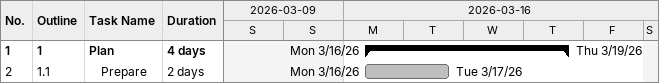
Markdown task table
| ID | WBS | Task | Duration | Start | Finish |
|---|---|---|---|---|---|
| 1 | 1 | **Plan** | 4d | 2026-03-16 | 2026-03-19 |
| 2 | 1.1 | Prepare | 2d | 2026-03-16 | 2026-03-17 |
